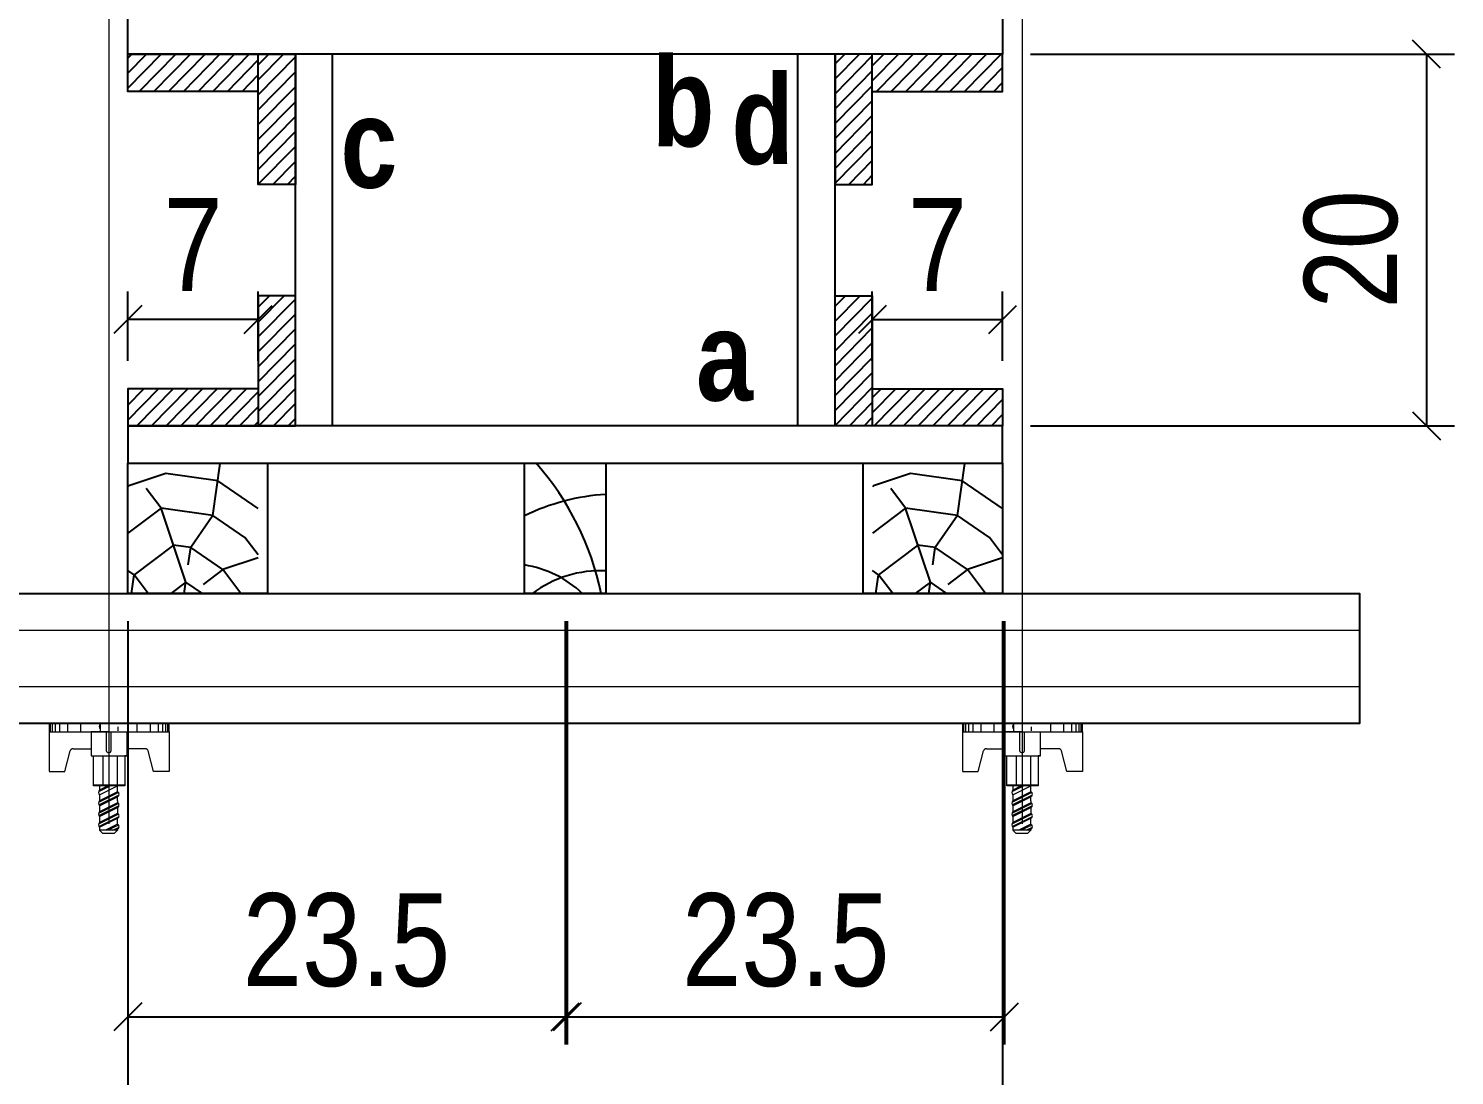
# Model space of a CAD drawing. Extents: x 2296 to 12463, y 760 to 16806.
# Drawn here: x 7937.2 to 8090.5, y 15047.9 to 15160.5 of the extents above; entities that cross this region are included whole.
import ezdxf

# ---------------------------------------------------------------- set-up
doc = ezdxf.new("R2010")
doc.units = 0
for name, color, linetype in [('1-2 PONTALETE', 7, 'Continuous'), ('COTA', 241, 'Continuous'), ('GRAVATA', 2, 'Continuous'), ('NOMENCLATURA', 7, 'Continuous'), ('Painéis', 200, 'Continuous'), ('PONTALETE', 7, 'Continuous'), ('SARRAFO', 251, 'Continuous')]:
    doc.layers.add(name, color=color, linetype=linetype)
doc.layers.add('Hachura', color=251, linetype='Continuous', lineweight=9)
doc.styles.add('COTA TECNICA 2X', font='techl___.ttf', dxfattribs={"height": 10})
doc.styles.add('ROMANC', font='techb___.ttf', dxfattribs={"height": 2.5})
doc.dimstyles.new('SECAO PILAR', dxfattribs={"dimtxt": 10, "dimasz": 3, "dimexe": 3, "dimexo": 3, "dimgap": 3, "dimtad": 1, "dimdec": 1, "dimlfac": 0.5, "dimzin": 12, "dimdsep": 46, "dimtxsty": 'COTA TECNICA 2X', "dimblk1": 'OBLIQUE', "dimblk2": 'OBLIQUE', "dimsah": 1, "dimcen": 0.9, "dimclrd": 256, "dimclre": 256, "dimclrt": 256, "dimadec": 1, "dimazin": 3, "dimtfac": 1, "dimtdec": 1, "dimtmove": 0, "dimatfit": 3, "dimfxl": 1, "dimtolj": 1, "dimtzin": 12, "dimarcsym": 0})

# ---------------------------------------------------------------- blocks, each defined once
blk = doc.blocks.new('_Oblique')
at = {"color": 0, "linetype": 'ByBlock', "lineweight": -2}
blk.add_line((-0.5, -0.5), (0.5, 0.5), dxfattribs=at)
blk = doc.blocks.new('*D1513')
at = {"layer": 'COTA', "lineweight": -2, "transparency": 16777216}
for p, q in [((7947.88, 15096.73), (7947.88, 15019.44)), ((8041.92, 15096.73), (8041.92, 15019.44)), ((7947.88, 15022.44), (8041.92, 15022.44))]:
    blk.add_line(p, q, dxfattribs=at)
at = {"layer": 'Defpoints', "color": 0, "transparency": 16777216}
for p in [(7947.88, 15099.73), (8041.92, 15099.73), (8041.92, 15022.44)]:
    blk.add_point(p, dxfattribs=at)
at = {"layer": 'COTA', "lineweight": -2, "transparency": 16777216, "xscale": 3, "yscale": 3, "zscale": 3, "rotation": 180}
blk.add_blockref('_Oblique', (7947.88, 15022.44), dxfattribs=at)
at = {"layer": 'COTA', "lineweight": -2, "transparency": 16777216, "xscale": 3, "yscale": 3, "zscale": 3}
blk.add_blockref('_Oblique', (8041.92, 15022.44), dxfattribs=at)
at = {"layer": 'COTA', "transparency": 16777216, "insert": (7994.9, 15030.52), "char_height": 10, "attachment_point": 5, "style": 'COTA TECNICA 2X'}
blk.add_mtext('\\A1;47 - PAINEL', dxfattribs=at)
blk = doc.blocks.new('*D1517')
at = {"layer": 'COTA', "lineweight": -2, "transparency": 16777216}
for p, q in [((8044.92, 15157.74), (8090.49, 15157.74)), ((8087.49, 15157.74), (8087.49, 15117.75)), ((8044.92, 15117.75), (8090.49, 15117.75))]:
    blk.add_line(p, q, dxfattribs=at)
at = {"layer": 'Defpoints', "color": 0, "transparency": 16777216}
for p in [(8041.92, 15157.74), (8041.92, 15117.75), (8087.49, 15117.75)]:
    blk.add_point(p, dxfattribs=at)
at = {"layer": 'COTA', "lineweight": -2, "transparency": 16777216, "xscale": 3, "yscale": 3, "zscale": 3}
for p, rotation in [((8087.49, 15157.74), 90), ((8087.49, 15117.75), 270)]:
    blk.add_blockref('_Oblique', p, dxfattribs=dict(at, rotation=rotation))
at = {"layer": 'COTA', "transparency": 16777216, "insert": (8079.39, 15136.74), "char_height": 10, "attachment_point": 5, "rotation": 90, "style": 'COTA TECNICA 2X'}
blk.add_mtext('\\A1;20', dxfattribs=at)
blk = doc.blocks.new('C')
at = {"layer": 'Hachura', "color": 0}
for p, q in [((0.461, 3.155), (-0.003, 3.155)), ((0, 3.224), (0, -3.224)), ((0.451, 3.224), (0, 3.224)), ((0.451, -3.225), (0.451, 3.224)), ((0.451, 3.224), (2.58, 3.224)), ((2.58, 3.224), (2.58, 2.385)), ((0.461, 3.05), (-0.003, 3.05)), ((0.461, 2.881), (-0.003, 2.881)), ((0.461, 2.65), (-0.003, 2.65)), ((0, 2.747), (0, -1.16)), ((2.58, 2.385), (1.475, 2.094)), ((0.461, 2.228), (-0.003, 2.228)), ((1.354, 1.939), (1.354, 0.965)), ((0.461, 1.512), (0, 1.512)), ((1.741, 0.966), (0.451, 0.966)), ((1.741, -0.968), (1.741, 0.966)), ((1.741, 0.966), (1.741, 0.838)), ((1.741, 0.966), (1.741, 0.838)), ((1.741, 0.838), (3.354, 0.838)), ((3.32, 0.838), (3.32, -0.839)), ((3.354, 0.838), (3.354, -0.839)), ((0.388, 0.487), (0.172, 0.487)), ((1.451, 0.101), (0.451, 0.101)), ((3.354, 0.451), (1.741, 0.451)), ((3.676, 0.451), (3.354, 0.451)), ((3.837, -0.517), (3.354, 0.451)), ((3.354, 0.064), (3.67, -0.57)), ((3.676, 0.451), (4.16, -0.517)), ((3.716, 0.5), (4.251, -0.57)), ((4.371, -0.553), (3.83, 0.53)), ((4.151, 0.451), (3.934, 0.451)), ((4.418, -0.517), (3.934, 0.451)), ((4.151, 0.451), (4.256, 0.451)), ((4.256, 0.451), (4.74, -0.517)), ((4.296, 0.5), (4.831, -0.57)), ((4.952, -0.553), (4.41, 0.53)), ((4.514, 0.451), (4.837, 0.451)), ((4.998, -0.517), (4.514, 0.451)), ((4.837, 0.451), (5.321, -0.517)), ((4.876, 0.5), (5.412, -0.57)), ((5.532, -0.553), (4.991, 0.53)), ((5.579, -0.517), (5.095, 0.451)), ((5.417, 0.451), (5.095, 0.451)), ((5.579, -0.517), (5.095, 0.451)), ((5.417, 0.451), (5.74, -0.194)), ((5.457, 0.5), (5.74, -0.065)), ((5.74, 0.193), (5.571, 0.53)), ((5.74, 0.322), (5.675, 0.451)), ((5.675, 0.451), (5.74, 0.451)), ((5.739, 0.45), (5.9, 0.288)), ((5.739, 0.45), (5.739, -0.518)), ((5.9, -0.356), (5.9, 0.288)), ((0.451, -0.004), (0, -0.004)), ((0.075, -0.481), (0.292, -0.481)), ((0.292, -0.481), (0.397, -0.481)), ((0.451, -0.001), (0.451, -0.968)), ((0.451, -0.157), (1.451, -0.157)), ((0.451, -0.646), (0.451, -0.323)), ((0.451, -3.225), (0.451, -0.646)), ((3.354, -0.323), (1.741, -0.323)), ((3.354, -0.065), (3.579, -0.517)), ((3.354, -0.517), (3.579, -0.517)), ((3.837, -0.517), (4.16, -0.517)), ((4.418, -0.517), (4.74, -0.517)), ((4.634, -0.517), (4.74, -0.517)), ((4.998, -0.517), (5.321, -0.517)), ((5.579, -0.517), (5.74, -0.517)), ((5.739, -0.518), (5.9, -0.356)), ((5.739, -0.518), (5.739, -0.518)), ((0.461, -1.521), (-0.003, -1.521)), ((0.451, -0.968), (1.741, -0.968)), ((1.354, -1.94), (1.354, -0.968)), ((3.354, -0.839), (1.741, -0.839)), ((0.461, -2.228), (-0.003, -2.228)), ((2.58, -2.387), (1.475, -2.096)), ((0.461, -2.65), (-0.003, -2.65)), ((0.461, -2.881), (-0.003, -2.881)), ((0.461, -3.05), (-0.003, -3.05)), ((2.58, -3.225), (2.58, -2.387)), ((0.461, -3.155), (-0.003, -3.155)), ((0, -3.224), (2.568, -3.224))]:
    blk.add_line(p, q, dxfattribs=at)
for centre, radius, start, end in [((1.516, 1.939), 0.161, 104.74356, 180), ((1.445, -0.028), 0.129, 272.69497, 87.30503), ((3.805, 0.389), 0.143, 25.56881, 154.43119), ((4.385, 0.389), 0.143, 25.56881, 154.43119), ((4.966, 0.389), 0.143, 25.56881, 154.43119), ((5.546, 0.389), 0.143, 25.56881, 154.43119), ((0.166, -0.366), 0.174, 221.74404, 317.85924), ((3.708, -0.4), 0.174, 222.14076, 318.25596), ((4.289, -0.4), 0.174, 222.14076, 318.25596), ((4.869, -0.4), 0.174, 222.14076, 318.25596), ((5.45, -0.4), 0.174, 222.14076, 318.25596), ((5.61, -0.401), 0.174, 317.85924, 318.25596), ((1.516, -1.94), 0.161, 180, 255.25644)]:
    blk.add_arc(centre, radius, start, end, dxfattribs=at)
blk = doc.blocks.new('*D1530')
at = {"layer": 'COTA', "lineweight": -2, "transparency": 16777216}
for p, q in [((7995.1, 15096.73), (7995.1, 15051.19)), ((8042.12, 15096.73), (8042.12, 15051.19)), ((7995.1, 15054.19), (8042.12, 15054.19))]:
    blk.add_line(p, q, dxfattribs=at)
at = {"layer": 'Defpoints', "color": 0, "transparency": 16777216}
for p in [(7995.1, 15099.73), (8042.12, 15099.73), (8042.12, 15054.19)]:
    blk.add_point(p, dxfattribs=at)
at = {"layer": 'COTA', "lineweight": -2, "transparency": 16777216, "xscale": 3, "yscale": 3, "zscale": 3, "rotation": 180}
blk.add_blockref('_Oblique', (7995.1, 15054.19), dxfattribs=at)
at = {"layer": 'COTA', "lineweight": -2, "transparency": 16777216, "xscale": 3, "yscale": 3, "zscale": 3}
blk.add_blockref('_Oblique', (8042.12, 15054.19), dxfattribs=at)
at = {"layer": 'COTA', "transparency": 16777216, "insert": (8018.61, 15062.41), "char_height": 10, "attachment_point": 5, "style": 'COTA TECNICA 2X'}
blk.add_mtext('\\A1;23.5', dxfattribs=at)
blk = doc.blocks.new('*D1518')
at = {"layer": 'COTA', "lineweight": -2, "transparency": 16777216}
for p, q in [((8027.91, 15124.75), (8027.91, 15132.2)), ((8041.92, 15124.75), (8041.92, 15132.2)), ((8027.91, 15129.2), (8041.92, 15129.2))]:
    blk.add_line(p, q, dxfattribs=at)
at = {"layer": 'Defpoints', "color": 0, "transparency": 16777216}
for p in [(8041.92, 15129.2), (8027.91, 15121.75), (8041.92, 15121.75)]:
    blk.add_point(p, dxfattribs=at)
at = {"layer": 'COTA', "lineweight": -2, "transparency": 16777216, "xscale": 3, "yscale": 3, "zscale": 3, "rotation": 180}
blk.add_blockref('_Oblique', (8027.91, 15129.2), dxfattribs=at)
at = {"layer": 'COTA', "lineweight": -2, "transparency": 16777216, "xscale": 3, "yscale": 3, "zscale": 3}
blk.add_blockref('_Oblique', (8041.92, 15129.2), dxfattribs=at)
at = {"layer": 'COTA', "transparency": 16777216, "insert": (8034.91, 15137.27), "char_height": 10, "attachment_point": 5, "style": 'COTA TECNICA 2X'}
blk.add_mtext('\\A1;7', dxfattribs=at)
blk = doc.blocks.new('*D1519')
at = {"layer": 'COTA', "lineweight": -2, "transparency": 16777216}
for p, q in [((7947.88, 15124.75), (7947.88, 15132.2)), ((7961.9, 15124.75), (7961.9, 15132.2)), ((7961.9, 15129.2), (7947.88, 15129.2))]:
    blk.add_line(p, q, dxfattribs=at)
at = {"layer": 'Defpoints', "color": 0, "transparency": 16777216}
for p in [(7947.88, 15129.2), (7947.88, 15121.75), (7961.9, 15121.75)]:
    blk.add_point(p, dxfattribs=at)
at = {"layer": 'COTA', "lineweight": -2, "transparency": 16777216, "xscale": 3, "yscale": 3, "zscale": 3, "rotation": 180}
blk.add_blockref('_Oblique', (7947.88, 15129.2), dxfattribs=at)
at = {"layer": 'COTA', "lineweight": -2, "transparency": 16777216, "xscale": 3, "yscale": 3, "zscale": 3}
blk.add_blockref('_Oblique', (7961.9, 15129.2), dxfattribs=at)
at = {"layer": 'COTA', "transparency": 16777216, "insert": (7954.89, 15137.27), "char_height": 10, "attachment_point": 5, "style": 'COTA TECNICA 2X'}
blk.add_mtext('\\A1;7', dxfattribs=at)
blk = doc.blocks.new('*D1531')
at = {"layer": 'COTA', "lineweight": -2, "transparency": 16777216}
for p, q in [((7947.88, 15096.73), (7947.88, 15051.19)), ((7994.9, 15096.73), (7994.9, 15051.19)), ((7947.88, 15054.19), (7994.9, 15054.19))]:
    blk.add_line(p, q, dxfattribs=at)
at = {"layer": 'Defpoints', "color": 0, "transparency": 16777216}
for p in [(7947.88, 15099.73), (7994.9, 15099.73), (7994.9, 15054.19)]:
    blk.add_point(p, dxfattribs=at)
at = {"layer": 'COTA', "lineweight": -2, "transparency": 16777216, "xscale": 3, "yscale": 3, "zscale": 3, "rotation": 180}
blk.add_blockref('_Oblique', (7947.88, 15054.19), dxfattribs=at)
at = {"layer": 'COTA', "lineweight": -2, "transparency": 16777216, "xscale": 3, "yscale": 3, "zscale": 3}
blk.add_blockref('_Oblique', (7994.9, 15054.19), dxfattribs=at)
at = {"layer": 'COTA', "transparency": 16777216, "insert": (7971.39, 15062.41), "char_height": 10, "attachment_point": 5, "style": 'COTA TECNICA 2X'}
blk.add_mtext('\\A1;23.5', dxfattribs=at)

msp = doc.modelspace()

# ---------------------------------------------------------------- hatches: boundary and pattern name
at = {"layer": 'PONTALETE'}
h = msp.add_hatch(dxfattribs=at)
h.set_pattern_fill('TRONCO', color=1, scale=37.5, angle=82, style=0, pattern_type=2)
h.set_pattern_definition([(82, (-3686.59, 16462.376), (-31.91606, 42.35404), [11.25, -26.25]), (82, (-3688.45, 16462.637), (-31.91606, 42.35404), [11.25, -26.25]), (82, (-3691.9, 16465.015), (-31.91606, 42.35404), [7.5, -30]), (82, (-3695.354, 16467.394), (-31.91606, 42.35404), [5.625, -31.875]), (82, (-3699.067, 16467.916), (-31.91606, 42.35404), [3.75, -33.75]), (82, (-3704.085, 16459.154), (-31.91606, 42.35404), [1.875, -9.375, 1.875, -24.375]), (82, (-3705.16, 16464.985), (-31.91606, 42.35404), [1.875, -15, 5.625, -15]), (82, (-3705.972, 16472.673), (-31.91606, 42.35404), [1.875, -1.875, 1.875, -31.875]), (82, (-3708.09, 16471.077), (-31.91606, 42.35404), [1.875, -35.625]), (82, (-3712.064, 16469.743), (-31.91606, 42.35404), [5.625, -31.875]), (82, (-3715.778, 16470.264), (-31.91606, 42.35404), [7.5, -30]), (82, (-3719.752, 16468.93), (-31.91606, 42.35404), [9.375, -11.25, 1.875, -15]), (172, (-3699.56, 16450.944), (-42.35404, -31.91606), [1.875, -3.75, 9.375, -22.5]), (172, (-3703.01, 16453.323), (-42.35404, -31.91606), [1.875, -1.875, 5.625, -28.125]), (172, (-3717.605, 16457.267), (-42.35404, -31.91606), [3.75, -33.75]), (172, (-3702.49, 16457.036), (-42.35404, -31.91606), [7.5, -11.25, 1.875, -16.875]), (172, (-3722.653, 16461.764), (-42.35404, -31.91606), [1.875, -35.625]), (172, (-3703.824, 16461.01), (-42.35404, -31.91606), [5.625, -31.875]), (172, (-3705.16, 16464.985), (-42.35404, -31.91606), [3.75, -33.75]), (172, (-3704.637, 16468.7), (-42.35404, -31.91606), [1.875, -5.625, 5.625, -24.375]), (172, (-3706.233, 16470.816), (-42.35404, -31.91606), [1.875, -35.625]), (172, (-3698.545, 16471.63), (-42.35404, -31.91606), [5.25, -32.25]), (172, (-3690.857, 16472.442), (-42.35404, -31.91606), [3.75, -33.75]), (172, (-3705.19, 16478.243), (-42.35404, -31.91606), [1.875, -35.625]), (172, (-3702.81, 16481.696), (-42.35404, -31.91606), [5.625, -31.875]), (172, (-3702.29, 16485.41), (-42.35404, -31.91606), [5.625, -31.875]), (127, (-3688.218, 16477.752), (-37.13505, 5.21899), [2.651625, -2.651625, 2.651625, -45.078134]), (127, (-3698.545, 16471.63), (-37.13505, 5.21899), [5.30325, -47.72976]), (127, (-3719.2, 16459.385), (-37.13505, 5.21899), [5.30325, -47.72976]), (127, (-3708.873, 16465.507), (-37.13505, 5.21899), [5.30325, -47.72976]), (127, (-3701.185, 16466.32), (-37.13505, 5.21899), [5.30325, -47.72976]), (127, (-3692.192, 16476.417), (-37.13505, 5.21899), [5.30325, -47.72976]), (127, (-3694.57, 16472.964), (-37.13505, 5.21899), [7.95495, -45.07806]), (127, (-3712.847, 16464.172), (-37.13505, 5.21899), [2.65162, -50.38138]), (127, (-3716.822, 16462.837), (-37.13505, 5.21899), [2.65162, -50.38138]), (127, (-3714.734, 16477.691), (-37.13505, 5.21899), [2.65162, -50.38138]), (127, (-3698.254, 16460.228), (-37.13505, 5.21899), [2.65162, -50.38138]), (127, (-3708.38, 16482.48), (-37.13505, 5.21899), [2.65162, -50.38138]), (127, (-3706.494, 16468.96), (-37.13505, 5.21899), [2.65162, -50.38138]), (127, (-3709.686, 16473.195), (-37.13505, 5.21899), [2.65162, -50.38138]), (217, (-3702.52, 16470.295), (-5.21899, -37.13505), [2.651625, -2.651625, 7.95495, -39.77481]), (217, (-3701.737, 16475.865), (-5.21899, -37.13505), [2.65162, -50.38138]), (217, (-3688.74, 16474.038), (-5.21899, -37.13505), [2.65162, -50.38138]), (217, (-3699.067, 16467.916), (-5.21899, -37.13505), [2.65162, -50.38138]), (217, (-3705.711, 16474.53), (-5.21899, -37.13505), [2.65162, -50.38138]), (217, (-3697.732, 16463.941), (-5.21899, -37.13505), [2.65162, -50.38138]), (217, (-3695.645, 16478.795), (-5.21899, -37.13505), [2.65162, -50.38138]), (217, (-3688.157, 16451.235), (-5.21899, -37.13505), [2.65162, -50.38138]), (217, (-3689.753, 16453.353), (-5.21899, -37.13505), [5.30325, -47.72976]), (217, (-3691.35, 16455.47), (-5.21899, -37.13505), [5.30325, -47.72976]), (217, (-3690.827, 16459.184), (-5.21899, -37.13505), [5.30325, -47.72976]), (217, (-3694.28, 16461.563), (-5.21899, -37.13505), [5.30325, -47.72976]), (217, (-3707.046, 16478.504), (-5.21899, -37.13505), [5.30325, -47.72976]), (217, (-3687.435, 16483.322), (-5.21899, -37.13505), [5.30325, -47.72976]), (217, (-3716.882, 16489.354), (-5.21899, -37.13505), [5.30325, -47.72976]), (217, (-3713.168, 16488.832), (-5.21899, -37.13505), [5.30325, -47.72976]), (217, (-3711.834, 16484.858), (-5.21899, -37.13505), [5.30325, -47.72976]), (217, (-3715.487, 16458.863), (-5.21899, -37.13505), [7.95495, -45.07806]), (217, (-3708.38, 16482.48), (-5.21899, -37.13505), [7.95495, -45.07806]), (108.56505, (-3722.392, 16463.62), (5.218991, 37.135053), [4.1925, -79.66005]), (108.56505, (-3703.824, 16461.01), (5.218991, 37.135053), [4.1925, -79.66005]), (108.56505, (-3714.443, 16466.29), (5.218991, 37.135053), [4.1925, -79.66005]), (108.56505, (-3686.883, 16473.777), (5.218991, 37.135053), [4.1925, -79.66005]), (108.56505, (-3690.857, 16472.442), (5.218991, 37.135053), [4.1925, -79.66005]), (108.56505, (-3699.85, 16462.346), (5.218991, 37.135053), [4.1925, -79.66005]), (108.56505, (-3718.418, 16464.955), (5.218991, 37.135053), [4.1925, -79.66005]), (108.56505, (-3705.711, 16474.53), (5.218991, 37.135053), [8.385, -75.46755]), (145.43495, (-3711.282, 16475.313), (-37.135053, 5.218991), [4.1925, -79.66005]), (145.43495, (-3699.358, 16479.317), (-37.135053, 5.218991), [4.1925, -79.66005]), (145.43495, (-3709.395, 16461.794), (-37.135053, 5.218991), [4.1925, -79.66005]), (145.43495, (-3712.295, 16454.628), (-37.135053, 5.218991), [4.1925, -79.66005]), (145.43495, (-3701.737, 16475.865), (-37.135053, 5.218991), [4.1925, -79.66005]), (145.43495, (-3702.259, 16472.151), (-37.135053, 5.218991), [4.1925, -79.66005]), (145.43495, (-3709.917, 16458.08), (-37.135053, 5.218991), [8.385, -75.46755]), (145.43495, (-3693.005, 16484.105), (-37.135053, 5.218991), [8.385, -75.46755]), (145.43495, (-3695.384, 16480.652), (-37.135053, 5.218991), [8.385, -75.46755]), (198.56505, (-3693.989, 16450.161), (-37.135053, 5.218991), [4.1925, -79.66005]), (198.56505, (-3714.413, 16453.032), (-37.135053, 5.218991), [4.1925, -79.66005]), (198.56505, (-3687.375, 16456.805), (-37.135053, 5.218991), [4.1925, -79.66005]), (198.56505, (-3721.318, 16457.789), (-37.135053, 5.218991), [4.1925, -79.66005]), (198.56505, (-3698.515, 16458.371), (-37.135053, 5.218991), [4.1925, -79.66005]), (198.56505, (-3701.185, 16466.32), (-37.135053, 5.218991), [4.1925, -79.66005]), (198.56505, (-3708.09, 16471.077), (-37.135053, 5.218991), [4.1925, -79.66005]), (198.56505, (-3695.585, 16452.279), (-37.135057, 5.219004), [4.1925, -79.66005]), (198.56505, (-3699.85, 16462.346), (-37.135053, 5.218991), [4.1925, -79.66005]), (198.56505, (-3694.57, 16472.964), (-37.135053, 5.218991), [4.1925, -79.66005]), (198.56505, (-3697.762, 16477.2), (-37.135053, 5.218991), [4.1925, -79.66005]), (198.56505, (-3707.859, 16486.192), (-37.135053, 5.218991), [4.1925, -79.66005]), (198.56505, (-3722.914, 16459.907), (-37.135053, 5.218991), [4.1925, -79.66005]), (198.56505, (-3721.84, 16454.076), (-37.135053, 5.218991), [8.385, -75.46755]), (198.56505, (-3695.063, 16455.993), (-37.135053, 5.218991), [8.385, -75.46755]), (235.43495, (-3690.275, 16449.64), (-5.218991, -37.135053), [4.1925, -79.66005]), (235.43495, (-3683.982, 16480.943), (-5.218991, -37.135053), [4.1925, -79.66005]), (235.43495, (-3702.81, 16481.696), (-5.218991, -37.135053), [4.1925, -79.66005]), (235.43495, (-3691.901, 16465.015), (-5.218991, -37.135053), [4.1925, -79.66005]), (235.43495, (-3688.449, 16462.637), (-5.218991, -37.135053), [4.1925, -79.66005]), (235.43495, (-3695.354, 16467.394), (-5.218991, -37.135053), [4.1925, -79.66005]), (235.43495, (-3716.069, 16481.666), (-5.218991, -37.135053), [4.1925, -79.66005]), (235.43495, (-3717.404, 16485.64), (-5.218991, -37.135053), [8.385, -75.46755])])
h.paths.add_polyline_path([(7947.88, 15099.73), (7961.88, 15099.73), (7961.88, 15113.73), (7947.88, 15113.73)])
h = msp.add_hatch(dxfattribs=at)
h.set_pattern_fill('TRONCO', color=1, scale=37.5, angle=82, style=0, pattern_type=2)
h.set_pattern_definition([(82, (-3606.555, 16462.376), (-31.91606, 42.35404), [11.25, -26.25]), (82, (-3608.41, 16462.637), (-31.91606, 42.35404), [11.25, -26.25]), (82, (-3611.864, 16465.015), (-31.91606, 42.35404), [7.5, -30]), (82, (-3615.317, 16467.394), (-31.91606, 42.35404), [5.625, -31.875]), (82, (-3619.03, 16467.916), (-31.91606, 42.35404), [3.75, -33.75]), (82, (-3624.05, 16459.154), (-31.91606, 42.35404), [1.875, -9.375, 1.875, -24.375]), (82, (-3625.123, 16464.985), (-31.91606, 42.35404), [1.875, -15, 5.625, -15]), (82, (-3625.935, 16472.673), (-31.91606, 42.35404), [1.875, -1.875, 1.875, -31.875]), (82, (-3628.053, 16471.077), (-31.91606, 42.35404), [1.875, -35.625]), (82, (-3632.028, 16469.743), (-31.91606, 42.35404), [5.625, -31.875]), (82, (-3635.74, 16470.264), (-31.91606, 42.35404), [7.5, -30]), (82, (-3639.716, 16468.93), (-31.91606, 42.35404), [9.375, -11.25, 1.875, -15]), (172, (-3619.522, 16450.944), (-42.35404, -31.91606), [1.875, -3.75, 9.375, -22.5]), (172, (-3622.975, 16453.323), (-42.35404, -31.91606), [1.875, -1.875, 5.625, -28.125]), (172, (-3637.568, 16457.267), (-42.35404, -31.91606), [3.75, -33.75]), (172, (-3622.453, 16457.036), (-42.35404, -31.91606), [7.5, -11.25, 1.875, -16.875]), (172, (-3642.616, 16461.764), (-42.35404, -31.91606), [1.875, -35.625]), (172, (-3623.788, 16461.01), (-42.35404, -31.91606), [5.625, -31.875]), (172, (-3625.123, 16464.985), (-42.35404, -31.91606), [3.75, -33.75]), (172, (-3624.6, 16468.7), (-42.35404, -31.91606), [1.875, -5.625, 5.625, -24.375]), (172, (-3626.196, 16470.816), (-42.35404, -31.91606), [1.875, -35.625]), (172, (-3618.51, 16471.63), (-42.35404, -31.91606), [5.25, -32.25]), (172, (-3610.82, 16472.442), (-42.35404, -31.91606), [3.75, -33.75]), (172, (-3625.153, 16478.243), (-42.35404, -31.91606), [1.875, -35.625]), (172, (-3622.774, 16481.696), (-42.35404, -31.91606), [5.625, -31.875]), (172, (-3622.252, 16485.41), (-42.35404, -31.91606), [5.625, -31.875]), (127, (-3608.18, 16477.752), (-37.13505, 5.21899), [2.651625, -2.651625, 2.651625, -45.078134]), (127, (-3618.508, 16471.63), (-37.13505, 5.21899), [5.30325, -47.72976]), (127, (-3639.164, 16459.385), (-37.13505, 5.21899), [5.30325, -47.72976]), (127, (-3628.836, 16465.507), (-37.13505, 5.21899), [5.30325, -47.72976]), (127, (-3621.148, 16466.32), (-37.13505, 5.21899), [5.30325, -47.72976]), (127, (-3612.155, 16476.417), (-37.13505, 5.21899), [5.30325, -47.72976]), (127, (-3614.534, 16472.964), (-37.13505, 5.21899), [7.95495, -45.07806]), (127, (-3632.81, 16464.172), (-37.13505, 5.21899), [2.65162, -50.38138]), (127, (-3636.785, 16462.837), (-37.13505, 5.21899), [2.65162, -50.38138]), (127, (-3634.697, 16477.691), (-37.13505, 5.21899), [2.65162, -50.38138]), (127, (-3618.217, 16460.228), (-37.13505, 5.21899), [2.65162, -50.38138]), (127, (-3628.344, 16482.48), (-37.13505, 5.21899), [2.65162, -50.38138]), (127, (-3626.457, 16468.96), (-37.13505, 5.21899), [2.65162, -50.38138]), (127, (-3629.65, 16473.195), (-37.13505, 5.21899), [2.65162, -50.38138]), (217, (-3622.483, 16470.295), (-5.21899, -37.13505), [2.651625, -2.651625, 7.95495, -39.77481]), (217, (-3621.7, 16475.865), (-5.21899, -37.13505), [2.65162, -50.38138]), (217, (-3608.703, 16474.038), (-5.21899, -37.13505), [2.65162, -50.38138]), (217, (-3619.03, 16467.916), (-5.21899, -37.13505), [2.65162, -50.38138]), (217, (-3625.675, 16474.53), (-5.21899, -37.13505), [2.65162, -50.38138]), (217, (-3617.696, 16463.941), (-5.21899, -37.13505), [2.65162, -50.38138]), (217, (-3615.608, 16478.795), (-5.21899, -37.13505), [2.65162, -50.38138]), (217, (-3608.12, 16451.235), (-5.21899, -37.13505), [2.65162, -50.38138]), (217, (-3609.716, 16453.353), (-5.21899, -37.13505), [5.30325, -47.72976]), (217, (-3611.312, 16455.47), (-5.21899, -37.13505), [5.30325, -47.72976]), (217, (-3610.79, 16459.184), (-5.21899, -37.13505), [5.30325, -47.72976]), (217, (-3614.243, 16461.563), (-5.21899, -37.13505), [5.30325, -47.72976]), (217, (-3627.01, 16478.504), (-5.21899, -37.13505), [5.30325, -47.72976]), (217, (-3607.398, 16483.322), (-5.21899, -37.13505), [5.30325, -47.72976]), (217, (-3636.845, 16489.354), (-5.21899, -37.13505), [5.30325, -47.72976]), (217, (-3633.132, 16488.832), (-5.21899, -37.13505), [5.30325, -47.72976]), (217, (-3631.797, 16484.858), (-5.21899, -37.13505), [5.30325, -47.72976]), (217, (-3635.45, 16458.863), (-5.21899, -37.13505), [7.95495, -45.07806]), (217, (-3628.344, 16482.48), (-5.21899, -37.13505), [7.95495, -45.07806]), (108.56505, (-3642.355, 16463.62), (5.218991, 37.135053), [4.1925, -79.66005]), (108.56505, (-3623.788, 16461.01), (5.218991, 37.135053), [4.1925, -79.66005]), (108.56505, (-3634.406, 16466.29), (5.218991, 37.135053), [4.1925, -79.66005]), (108.56505, (-3606.846, 16473.777), (5.218991, 37.135053), [4.1925, -79.66005]), (108.56505, (-3610.82, 16472.442), (5.218991, 37.135053), [4.1925, -79.66005]), (108.56505, (-3619.813, 16462.346), (5.218991, 37.135053), [4.1925, -79.66005]), (108.56505, (-3638.38, 16464.955), (5.218991, 37.135053), [4.1925, -79.66005]), (108.56505, (-3625.675, 16474.53), (5.218991, 37.135053), [8.385, -75.46755]), (145.43495, (-3631.245, 16475.313), (-37.135053, 5.218991), [4.1925, -79.66005]), (145.43495, (-3619.321, 16479.317), (-37.135053, 5.218991), [4.1925, -79.66005]), (145.43495, (-3629.358, 16461.794), (-37.135053, 5.218991), [4.1925, -79.66005]), (145.43495, (-3632.258, 16454.628), (-37.135053, 5.218991), [4.1925, -79.66005]), (145.43495, (-3621.7, 16475.865), (-37.135053, 5.218991), [4.1925, -79.66005]), (145.43495, (-3622.222, 16472.151), (-37.135053, 5.218991), [4.1925, -79.66005]), (145.43495, (-3629.88, 16458.08), (-37.135053, 5.218991), [8.385, -75.46755]), (145.43495, (-3612.968, 16484.105), (-37.135053, 5.218991), [8.385, -75.46755]), (145.43495, (-3615.347, 16480.652), (-37.135053, 5.218991), [8.385, -75.46755]), (198.56505, (-3613.952, 16450.161), (-37.135053, 5.218991), [4.1925, -79.66005]), (198.56505, (-3634.376, 16453.032), (-37.135053, 5.218991), [4.1925, -79.66005]), (198.56505, (-3607.338, 16456.805), (-37.135053, 5.218991), [4.1925, -79.66005]), (198.56505, (-3641.281, 16457.789), (-37.135053, 5.218991), [4.1925, -79.66005]), (198.56505, (-3618.478, 16458.371), (-37.135053, 5.218991), [4.1925, -79.66005]), (198.56505, (-3621.148, 16466.32), (-37.135053, 5.218991), [4.1925, -79.66005]), (198.56505, (-3628.053, 16471.077), (-37.135053, 5.218991), [4.1925, -79.66005]), (198.56505, (-3615.548, 16452.279), (-37.135057, 5.219004), [4.1925, -79.66005]), (198.56505, (-3619.813, 16462.346), (-37.135053, 5.218991), [4.1925, -79.66005]), (198.56505, (-3614.534, 16472.964), (-37.135053, 5.218991), [4.1925, -79.66005]), (198.56505, (-3617.726, 16477.2), (-37.135053, 5.218991), [4.1925, -79.66005]), (198.56505, (-3627.822, 16486.192), (-37.135053, 5.218991), [4.1925, -79.66005]), (198.56505, (-3642.877, 16459.907), (-37.135053, 5.218991), [4.1925, -79.66005]), (198.56505, (-3641.803, 16454.076), (-37.135053, 5.218991), [8.385, -75.46755]), (198.56505, (-3615.026, 16455.993), (-37.135053, 5.218991), [8.385, -75.46755]), (235.43495, (-3610.238, 16449.64), (-5.218991, -37.135053), [4.1925, -79.66005]), (235.43495, (-3603.945, 16480.943), (-5.218991, -37.135053), [4.1925, -79.66005]), (235.43495, (-3622.774, 16481.696), (-5.218991, -37.135053), [4.1925, -79.66005]), (235.43495, (-3611.864, 16465.015), (-5.218991, -37.135053), [4.1925, -79.66005]), (235.43495, (-3608.412, 16462.637), (-5.218991, -37.135053), [4.1925, -79.66005]), (235.43495, (-3615.317, 16467.394), (-5.218991, -37.135053), [4.1925, -79.66005]), (235.43495, (-3636.032, 16481.666), (-5.218991, -37.135053), [4.1925, -79.66005]), (235.43495, (-3637.367, 16485.64), (-5.218991, -37.135053), [8.385, -75.46755])])
h.paths.add_polyline_path([(8027.92, 15099.73), (8041.92, 15099.73), (8041.92, 15113.73), (8027.92, 15113.73)])
at = {"layer": 'SARRAFO'}
h = msp.add_hatch(dxfattribs=at)
h.set_pattern_fill('ANSI31', color=256, scale=9, angle=0.5, style=0)
h.set_pattern_definition([(45.5, (-88850.6865, -18531.7951), (-0.802406755, 0.788522922), [])])
h.paths.add_polyline_path([(7961.9, 15153.74), (7947.88, 15153.74), (7947.88, 15157.74), (7961.9, 15157.74)])
h = msp.add_hatch(dxfattribs=at)
h.set_pattern_fill('ANSI31', color=256, scale=9, angle=0.5, style=0)
h.set_pattern_definition([(45.5, (-107647.7368, -18585.8401), (-0.802406755, 0.788522922), [])])
h.paths.add_polyline_path([(7965.9, 15157.74), (7961.9, 15157.74), (7961.9, 15143.73), (7965.9, 15143.73)])
h = msp.add_hatch(dxfattribs=at)
h.set_pattern_fill('ANSI31', color=256, scale=9, angle=0.5, style=0)
h.set_pattern_definition([(45.5, (-107675.7368, -18585.8401), (-0.802406755, 0.788522922), [])])
h.paths.add_polyline_path([(8023.91, 15157.74), (8027.91, 15157.74), (8027.91, 15143.73), (8023.91, 15143.73)])
h = msp.add_hatch(dxfattribs=at)
h.set_pattern_fill('ANSI31', color=256, scale=9, angle=0.5, style=0)
h.set_pattern_definition([(45.5, (-88878.6865, -18531.7951), (-0.802406755, 0.788522922), [])])
h.paths.add_polyline_path([(8027.91, 15153.74), (8041.92, 15153.74), (8041.92, 15157.74), (8027.91, 15157.74)])
h = msp.add_hatch(dxfattribs=at)
h.set_pattern_fill('ANSI31', color=256, scale=9, angle=0.5, style=0)
h.set_pattern_definition([(45.5, (-107647.7368, -18595.8401), (-0.802406755, 0.788522922), [])])
h.paths.add_polyline_path([(7965.9, 15131.76), (7961.9, 15131.76), (7961.9, 15117.75), (7965.9, 15117.75)])
h = msp.add_hatch(dxfattribs=at)
h.set_pattern_fill('ANSI31', color=256, scale=9, angle=0.5, style=0)
h.set_pattern_definition([(45.5, (-107675.7368, -18595.8401), (-0.802406755, 0.788522922), [])])
h.paths.add_polyline_path([(8023.91, 15131.76), (8027.91, 15131.76), (8027.91, 15117.75), (8023.91, 15117.75)])
h = msp.add_hatch(dxfattribs=at)
h.set_pattern_fill('ANSI31', color=256, scale=9, angle=0.5, style=0)
h.set_pattern_definition([(45.5, (-88850.6865, -18533.7951), (-0.802406755, 0.788522922), [])])
h.paths.add_polyline_path([(7961.9, 15121.75), (7947.88, 15121.75), (7947.88, 15117.75), (7961.9, 15117.75)])
h = msp.add_hatch(dxfattribs=at)
h.set_pattern_fill('ANSI31', color=256, scale=9, angle=0.5, style=0)
h.set_pattern_definition([(45.5, (-88878.6865, -18533.7951), (-0.802406755, 0.788522922), [])])
h.paths.add_polyline_path([(8027.91, 15121.75), (8041.92, 15121.75), (8041.92, 15117.75), (8027.91, 15117.75)])

# ---------------------------------------------------------------- linework, layer by layer
at = {"layer": '1-2 PONTALETE', "color": 1}
for centre, radius, start, end in [((8000.72, 15087.11), 23.32, 93.5441, 115.9137), ((7988.67, 15091.2), 11.74, 46.6479, 80.9173), ((7998.73, 15089.85), 12.32, 87.4574, 126.7023)]:
    msp.add_arc(centre, radius, start, end, dxfattribs=at)
at = {"layer": 'GRAVATA', "color": 1}
msp.add_lwpolyline([(7909.92, 15085.73), (7909.92, 15099.73), (8080.28, 15099.73), (8080.28, 15085.73)], close=True, dxfattribs=at)
at = {"layer": 'Hachura'}
for p, q in [((7945.88, 15074.93), (7945.87, 15196.76)), ((8044.06, 15074.93), (8044.05, 15196.76)), ((8080.28, 15095.73), (7909.92, 15095.73)), ((7909.92, 15089.73), (8080.28, 15089.73))]:
    msp.add_line(p, q, dxfattribs=at)
at = {"layer": 'Painéis'}
for p, q in [((7965.9, 15117.75), (7965.9, 15157.74)), ((7969.9, 15117.75), (7969.9, 15157.74)), ((8019.91, 15117.75), (8019.91, 15157.74)), ((8023.91, 15117.75), (8023.91, 15157.74))]:
    msp.add_line(p, q, dxfattribs=at)
for points in [[(8041.92, 15161.76), (8041.92, 15157.74), (7947.88, 15157.74), (7947.88, 15161.76)], [(8041.92, 15113.73), (8041.92, 15117.75), (7947.88, 15117.75), (7947.88, 15113.73)]]:
    msp.add_lwpolyline(points, close=True, dxfattribs=at)
at = {"layer": 'PONTALETE', "color": 1}
for points in [[(7947.88, 15113.73), (7962.88, 15113.73), (7962.88, 15099.73), (7947.88, 15099.73)], [(7990.53, 15113.73), (7999.28, 15113.73), (7999.28, 15099.73), (7990.53, 15099.73)], [(8026.92, 15113.73), (8041.92, 15113.73), (8041.92, 15099.73), (8026.92, 15099.73)]]:
    msp.add_lwpolyline(points, close=True, dxfattribs=at)
msp.add_arc((7968.97, 15093.59), 30.42, 11.6357, 41.4455, dxfattribs=at)
at = {"layer": 'SARRAFO'}
for points in [[(7961.9, 15153.74), (7947.88, 15153.74), (7947.88, 15157.74)], [(7947.88, 15157.74), (7965.9, 15157.74)], [(7965.9, 15157.74), (7965.9, 15143.73), (7961.9, 15143.73), (7961.9, 15157.74)], [(8041.92, 15157.74), (8023.91, 15157.74), (8023.91, 15143.73), (8027.91, 15143.73), (8027.91, 15157.74)], [(8027.91, 15153.74), (8041.92, 15153.74), (8041.92, 15157.74)], [(7965.9, 15117.75), (7965.9, 15131.76), (7961.9, 15131.76), (7961.9, 15117.75)], [(8041.92, 15117.75), (8023.91, 15117.75), (8023.91, 15131.76), (8027.91, 15131.76), (8027.91, 15117.75)], [(7961.9, 15121.75), (7947.88, 15121.75), (7947.88, 15117.75)], [(8027.91, 15121.75), (8041.92, 15121.75), (8041.92, 15117.75)], [(7947.88, 15117.75), (7965.9, 15117.75)]]:
    msp.add_lwpolyline(points, dxfattribs=at)

# ---------------------------------------------------------------- block references
at = {"layer": 'Hachura', "linetype": 'Continuous', "xscale": 2, "yscale": 2, "zscale": 2, "rotation": 270}
for p in [(7945.88, 15085.73), (8044.06, 15085.73)]:
    msp.add_blockref('C', p, dxfattribs=at)

# ---------------------------------------------------------------- texts
at = {"layer": 'NOMENCLATURA', "style": 'ROMANC'}
for s, p in [('b', (8004.22, 15147.81)), ('d', (8012.77, 15145.91)), ('c', (7970.74, 15143.37)), ('a', (8008.96, 15120.47))]:
    msp.add_text(s, height=9.6, dxfattribs=at).set_placement(p)

# ---------------------------------------------------------------- dimensions: what is measured, and where the dimension line sits
at = {"layer": 'COTA'}
dim = msp.add_linear_dim(base=(8087.49, 15117.75), p1=(8041.92, 15157.74), p2=(8041.92, 15117.75), angle=90, dimstyle='SECAO PILAR', dxfattribs=at)
dim.commit()
dim.dimension.update_dxf_attribs({"geometry": '*D1517', "text_midpoint": (8087.49, 15136.74), "dimtype": 160})
for base, p1, p2, picture, middle in [((7947.88, 15129.2), (7961.9, 15121.75), (7947.88, 15121.75), '*D1519', (7954.89, 15137.27)), ((7994.9, 15054.19), (7947.88, 15099.73), (7994.9, 15099.73), '*D1531', (7971.39, 15062.41)), ((8042.12, 15054.19), (7995.1, 15099.73), (8042.12, 15099.73), '*D1530', (8018.61, 15062.41))]:
    dim = msp.add_linear_dim(base=base, p1=p1, p2=p2, dimstyle='SECAO PILAR', dxfattribs=at)
    dim.commit()
    dim.dimension.update_dxf_attribs({"geometry": picture, "text_midpoint": middle})
dim = msp.add_linear_dim(base=(8041.92, 15129.2), p1=(8027.91, 15121.75), p2=(8041.92, 15121.75), angle=180, dimstyle='SECAO PILAR', dxfattribs=at)
dim.commit()
dim.dimension.update_dxf_attribs({"geometry": '*D1518', "text_midpoint": (8034.91, 15137.27)})
dim = msp.add_linear_dim(base=(8041.92, 15022.44), p1=(7947.88, 15099.73), p2=(8041.92, 15099.73), text='<> - PAINEL', dimstyle='SECAO PILAR', dxfattribs=at)
dim.commit()
dim.dimension.update_dxf_attribs({"geometry": '*D1513', "text_midpoint": (7994.9, 15030.52)})

doc.saveas('drawing.dxf')
